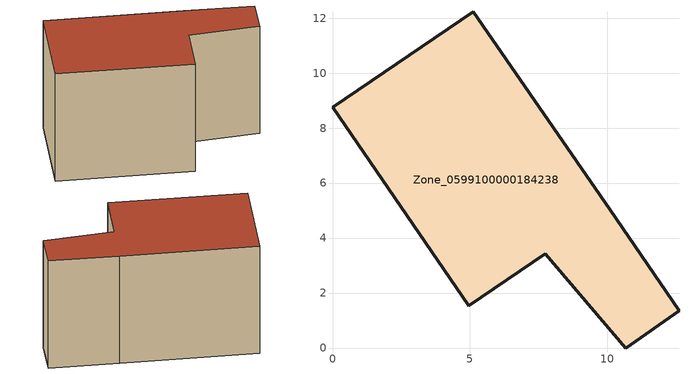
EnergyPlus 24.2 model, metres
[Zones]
Zone_0599100000184238
 floor ground (C_G): 10.09,5.04 12.61,1.35 10.68,0 7.73,3.43 4.96,1.54 0,8.76 5.12,12.22 z0
 wall outside (C_F): 5.12,12.22 0,8.76 4.96,1.54 7.73,3.43 10.68,0 12.61,1.35 10.09,5.04 5.12,12.22 z0:7.88
 roof outside (C_R): 10.09,5.04 5.12,12.22 0,8.76 4.96,1.54 7.73,3.43 10.68,0 12.61,1.35 z7.88
[BUILDING]
Pand.0599100000184238: North Axis=0; Terrain=City; Loads Convergence Tolerance Value=0.04; Temperature Convergence Tolerance Value=0.4; Solar Distribution=FullExterior; Maximum Number of Warmup Days=25; Minimum Number of Warmup Days=1
[Site:Location]
Rotterdam.The.Hague.AP_ZH_NLD Design_Conditions: Latitude=51.96; Longitude=4.45; Time Zone=1; Elevation=-4.5
[SITE:GROUNDTEMPERATURE:BUILDINGSURFACE]
18, 18, 18, 18, 18, 18, 18, 18, 18, 18, 18, 18
[MATERIAL] Thermal Absorptance=0.9; Solar Absorptance=0.7; Visible Absorptance=0.7
Name | Roughness | Thickness | Conductivity | Density | Specific Heat
G.TI.1975-1991 | MediumSmooth | 0.15 | 0.288461 | 540 | 1210
F.TI.1975-1991 | Rough | 0.3 | 0.230769 | 1920 | 840
R.TI.1975-1991 | MediumRough | 0.2 | 0.153846 | 1500 | 1000
[CONSTRUCTION]
C_G: G.TI.1975-1991
C_F: F.TI.1975-1991
C_R: R.TI.1975-1991
[ZONE]
Zone_0599100000184238: Type=1; Multiplier=1; Ceiling Height=Autocalculate; Volume=Autocalculate; Floor Area=autocalculate; Part of Total Floor Area=Yes
[ZONEINFILTRATION:DESIGNFLOWRATE]
Infil_Zone_0599100000184238: Zone or ZoneList or Space or SpaceList=Zone_0599100000184238; Schedule=AlwaysOn; Design Flow Rate Calculation Method=Flow/Area; Flow Rate per Floor Area=0.003; Constant Term Coefficient=1; Temperature Term Coefficient=0; Velocity Term Coefficient=0; Velocity Squared Term Coefficient=0
[HVACTEMPLATE:ZONE:IDEALLOADSAIRSYSTEM]
Zone_0599100000184238: Maximum Heating Supply Air Temperature=50; Minimum Cooling Supply Air Temperature=13; Maximum Heating Supply Air Humidity Ratio=0.0156; Minimum Cooling Supply Air Humidity Ratio=0.0077; Heating Limit=NoLimit; Cooling Limit=NoLimit; Dehumidification Control Type=ConstantSensibleHeatRatio; Cooling Sensible Heat Ratio=0.7; Dehumidification Setpoint=60; Humidification Control Type=None; Humidification Setpoint=30; Outdoor Air Method=None; Outdoor Air Flow Rate per Person=0.00944; Outdoor Air Flow Rate per Zone Floor Area=0; Outdoor Air Flow Rate per Zone=0; Demand Controlled Ventilation Type=None; Outdoor Air Economizer Type=NoEconomizer; Heat Recovery Type=None; Sensible Heat Recovery Effectiveness=0.7; Latent Heat Recovery Effectiveness=0.65
[ZONECONTROL:THERMOSTAT]
ThermostatControl_Zone_0599100000184238: Zone or ZoneList=Zone_0599100000184238; Control Type Schedule=DualSetpointControlType; Control 1=Thermostat_Zone_0599100000184238; Temperature Difference Between Cutout And Setpoint=0
[THERMOSTATSETPOINT:DUALSETPOINT]
Thermostat_Zone_0599100000184238: Heating Setpoint Temperature Schedule=HeatingSetpoint_Zone_0599100000184238; Cooling Setpoint Temperature Schedule=CoolingSetpoint_Zone_0599100000184238
[SCHEDULE:COMPACT]
HeatingSetpoint_Zone_0599100000184238: Through: 12/31, For: AllDays, Until: 24:00, 21
CoolingSetpoint_Zone_0599100000184238: Through: 12/31, For: AllDays, Until: 24:00, 24
DualSetpointControlType: Through: 12/31, For: AllDays, Until: 24:00, 4
AlwaysOn: Through: 12/31, For: AllDays, Until: 24:00, 1
